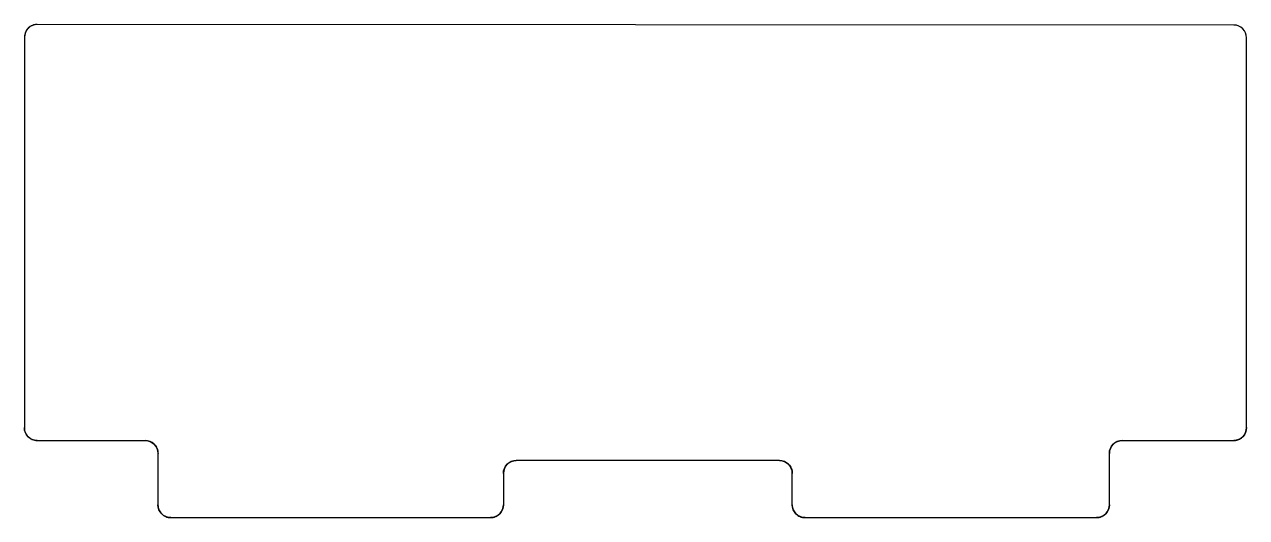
# Model space of a CAD drawing. Header units: millimetres. Extents: x -95 to 95, y 12 to 89.
import ezdxf

# ---------------------------------------------------------------- set-up
doc = ezdxf.new("R2010")
doc.units = ezdxf.units.MM
doc.linetypes.add('HIDDEN', pattern=[9.525, 6.35, -3.175])
doc.layers.get('0').update_dxf_attribs({"color": 253, "lineweight": 70, "true_color": 0x8faf8f})
doc.layers.add('Hidden', color=254, linetype='HIDDEN', lineweight=70, true_color=0xd9d9d9)

msp = doc.modelspace()

# ---------------------------------------------------------------- linework, layer by layer
at = {"color": 254, "lineweight": -3, "true_color": 0xd9d9d9}
for p, q in [((93.33, 88.68), (-93.09, 88.77)), ((-95.09, 86.77), (-95.1, 25.98)), ((95.32, 25.98), (95.33, 86.68)), ((-93.1, 23.98), (-76.29, 23.98)), ((75.96, 23.98), (93.32, 23.98)), ((-74.29, 21.98), (-74.29, 13.98)), ((73.96, 13.98), (73.96, 21.98)), ((22.54, 20.86), (-18.46, 20.86)), ((-20.46, 18.86), (-20.46, 13.98)), ((24.54, 13.98), (24.54, 18.86)), ((-72.29, 11.98), (-22.46, 11.98)), ((26.54, 11.98), (71.96, 11.98))]:
    msp.add_line(p, q, dxfattribs=at)
for centre, start, end in [((-93.09, 86.77), 89.9748, 179.9994), ((93.33, 86.68), 359.9994, 89.9748), ((93.33, 86.68), 359.9994, 89.9748)]:
    msp.add_arc(centre, 2, start, end, dxfattribs=at)
at = {"color": 254, "lineweight": -3, "true_color": 0xd9d9d9, "extrusion": (0, 0, -1)}
for centre, start_param, end_param in [((-93.1, 25.98), 3.820987, 5.391783), ((71.96, 13.98), 2.25019, 3.820987)]:
    msp.add_ellipse(centre, major_axis=(-1.26, 1.56), ratio=1, start_param=start_param, end_param=end_param, dxfattribs=at)
at = {"color": 254, "lineweight": -3, "true_color": 0xd9d9d9, "extrusion": (9.22264e-34, 8.66683e-33, -1)}
msp.add_ellipse((93.32, 25.98), major_axis=(-1.26, 1.56), ratio=1, start_param=2.25019, end_param=3.820987, dxfattribs=at)
at = {"color": 254, "lineweight": -3, "true_color": 0xd9d9d9}
for centre, start_param, end_param in [((93.32, 25.98), 0.106004, 0.891402), ((-76.29, 21.98), 0.891402, 2.462199), ((75.96, 21.98), 2.462199, 4.032995), ((-18.46, 18.86), 2.462199, 4.032995), ((22.54, 18.86), 0.891402, 2.462199), ((-22.46, 13.98), 0.106004, 0.891402), ((71.96, 13.98), 0.106004, 0.891402)]:
    msp.add_ellipse(centre, major_axis=(1.26, -1.56), ratio=1, start_param=start_param, end_param=end_param, dxfattribs=at)
at = {"color": 254, "lineweight": -3, "true_color": 0xd9d9d9, "extrusion": (4.79455e-33, 3.87228e-33, -1)}
for centre, start_param, end_param in [((75.96, 21.98), 5.391783, 6.177181), ((-72.29, 13.98), 3.820987, 5.391783), ((26.54, 13.98), 3.820987, 5.391783)]:
    msp.add_ellipse(centre, major_axis=(-1.26, 1.56), ratio=1, start_param=start_param, end_param=end_param, dxfattribs=at)
at = {"color": 254, "lineweight": -3, "true_color": 0xd9d9d9, "extrusion": (-2.95002e-33, 1.34614e-32, -1)}
msp.add_ellipse((-18.46, 18.86), major_axis=(-1.26, 1.56), ratio=1, start_param=5.391783, end_param=6.177181, dxfattribs=at)
at = {"color": 254, "lineweight": -3, "true_color": 0xd9d9d9, "extrusion": (-3.87228e-33, 4.79455e-33, -1)}
msp.add_ellipse((-22.46, 13.98), major_axis=(-1.26, 1.56), ratio=1, start_param=2.25019, end_param=3.820987, dxfattribs=at)
at = {"layer": 'Hidden', "lineweight": -3}
msp.add_arc((-93.09, 86.77), 2, 89.9748, 179.9994, dxfattribs=at)
for centre, start_param, end_param in [((-93.1, 25.98), 4.032995, 5.603791), ((93.32, 25.98), 5.603791, 6.389189), ((-72.29, 13.98), 4.032995, 5.603791), ((26.54, 13.98), 4.032995, 5.603791), ((-22.46, 13.98), 5.603791, 6.389189), ((71.96, 13.98), 5.603791, 6.389189)]:
    msp.add_ellipse(centre, major_axis=(1.26, -1.56), ratio=1, start_param=start_param, end_param=end_param, dxfattribs=at)
at = {"layer": 'Hidden', "lineweight": -3, "extrusion": (0, 0, -1)}
msp.add_ellipse((-76.29, 21.98), major_axis=(-1.26, 1.56), ratio=1, start_param=0.679394, end_param=2.25019, dxfattribs=at)
at = {"layer": 'Hidden', "lineweight": -3, "extrusion": (4.79455e-33, 3.87228e-33, -1)}
msp.add_ellipse((75.96, 21.98), major_axis=(-1.26, 1.56), ratio=1, start_param=6.177181, end_param=6.962579, dxfattribs=at)
at = {"layer": 'Hidden', "lineweight": -3, "extrusion": (-2.95002e-33, 1.34614e-32, -1)}
msp.add_ellipse((-18.46, 18.86), major_axis=(-1.26, 1.56), ratio=1, start_param=6.177181, end_param=6.962579, dxfattribs=at)
at = {"layer": 'Hidden', "lineweight": -3, "extrusion": (9.22264e-34, 8.66683e-33, -1)}
msp.add_ellipse((22.54, 18.86), major_axis=(-1.26, 1.56), ratio=1, start_param=0.679394, end_param=2.25019, dxfattribs=at)

doc.saveas('drawing.dxf')
